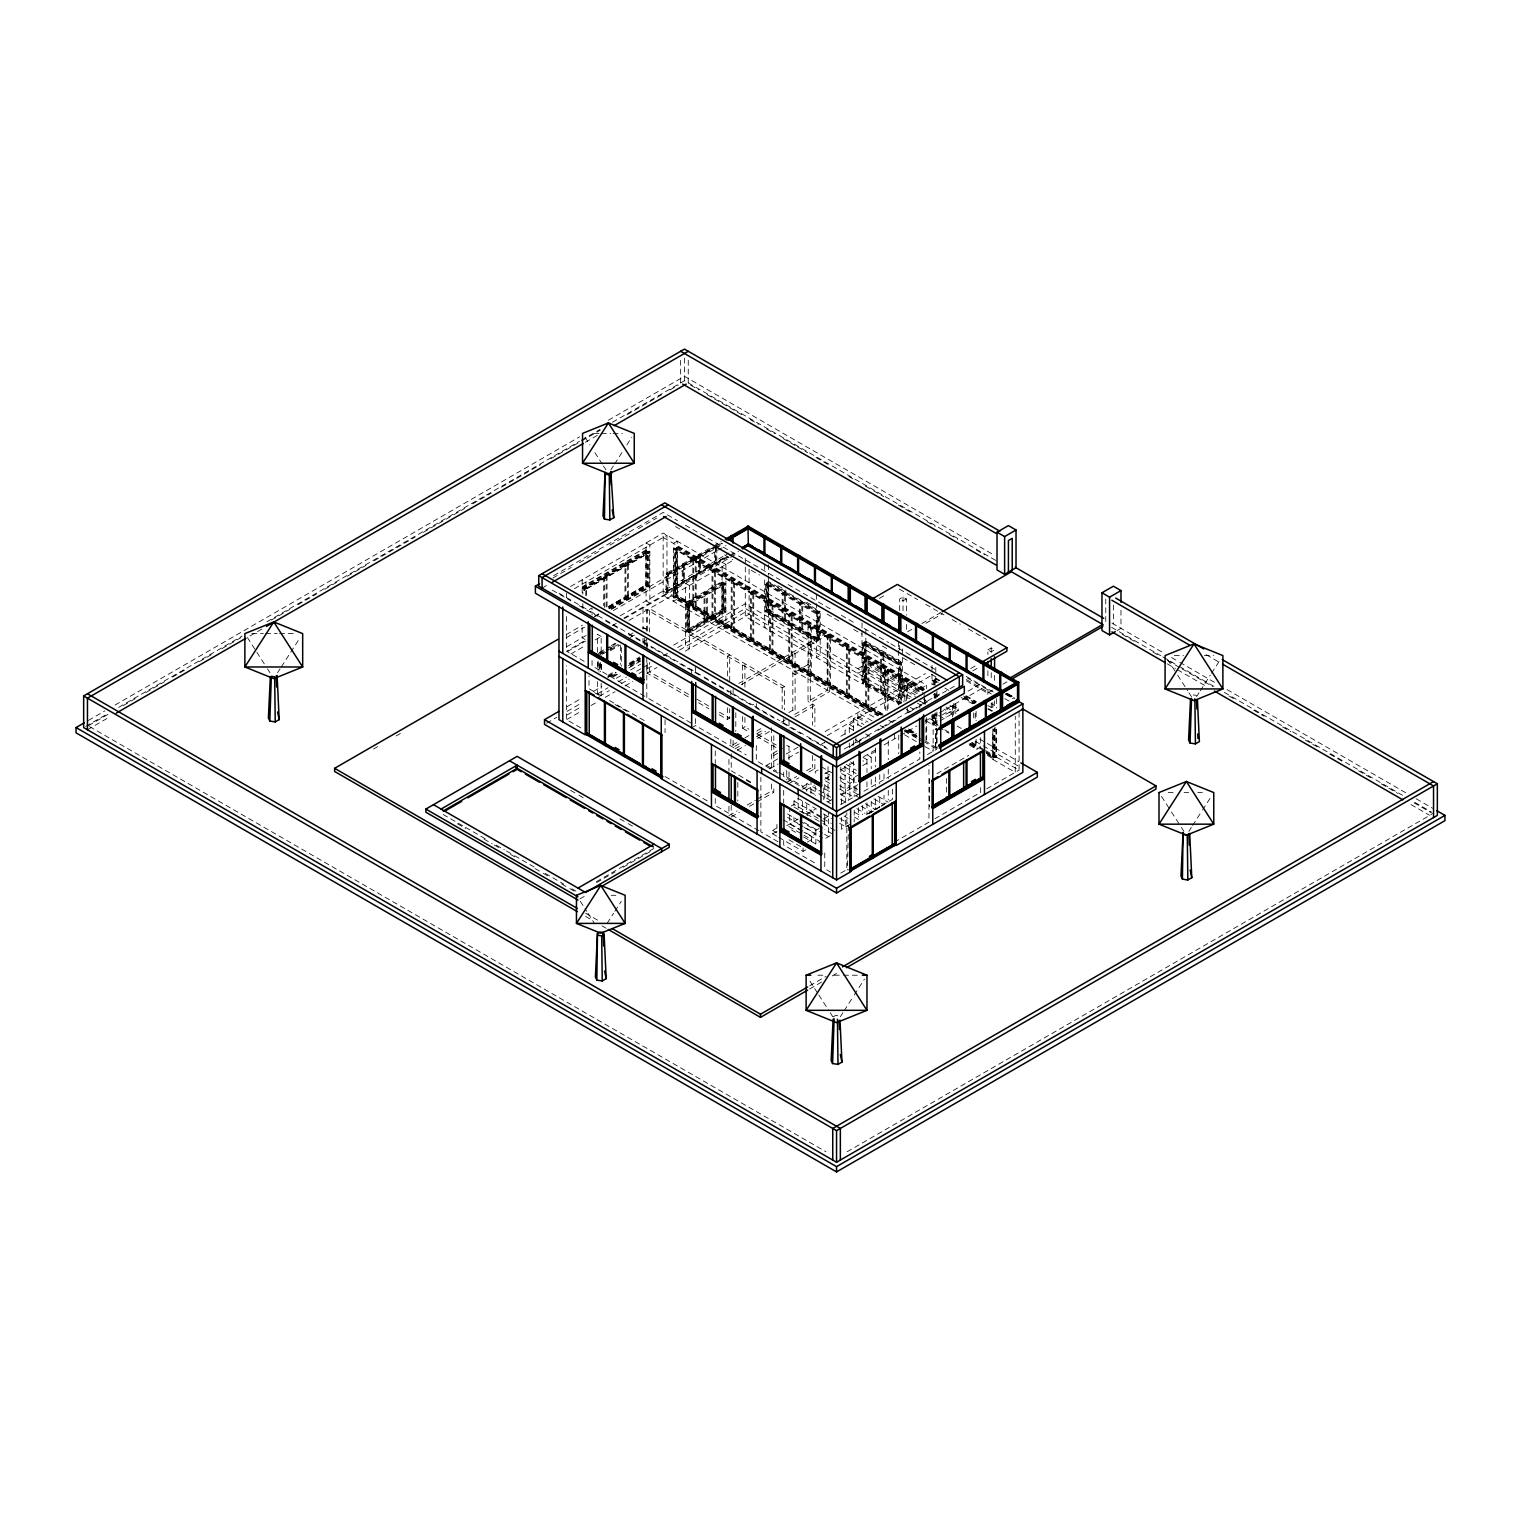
<?xml version="1.0" encoding="UTF-8"?>
<svg xmlns="http://www.w3.org/2000/svg" width="1521" height="1521" viewBox="0 0 1521 1521"><rect width="100%" height="100%" fill="white"/><g stroke="black" fill="none" stroke-linecap="round" stroke-linejoin="round"><path stroke-width="0.75" stroke-dasharray="5 3.75" d="M277.544 672.776L280.054 668.86M281.328 666.901L300.169 637.527M610.872 469.856L613.324 466.015M614.56 464.095L621.937 452.593M626.861 444.912L631.785 437.23M607.202 923.247L613.609 913.265M614.883 911.269L621.29 901.288M840.353 1016.693L842.881 1012.739M844.155 1010.762L853.034 996.939M854.289 994.962L864.441 979.163M1196.495 696.694L1199.004 692.777M1200.259 690.819L1210.317 675.153M1211.572 673.195L1220.374 659.487M1188.871 831.341L1191.361 827.462M1192.597 825.523L1201.305 811.948M1202.56 810.009L1211.267 796.434M88.389 720.441L104.835 710.953M115.102 705.022L579.615 436.831M608.4 420.214L684.45 376.314L994.81 555.507M85.708 726.373L108.352 713.311M118.638 707.379L242.086 636.101M266.783 621.842L579.52 441.28M581.573 440.101L600.092 429.416M612.431 422.287L684.45 380.706L997.89 561.667M88.389 725.726L108.942 713.843M123.315 705.554L135.654 698.424M145.94 692.492L164.439 681.807M172.653 677.073L184.992 669.943M199.365 661.635L213.758 653.327M221.99 648.592L240.489 637.907M271.308 620.112L289.808 609.427M298.04 604.674L316.539 593.989M324.753 589.254L339.145 580.946M347.358 576.193L365.858 565.508M374.09 560.774L415.195 537.046M423.408 532.293L464.513 508.565M472.746 503.812L491.245 493.127M501.512 487.195L540.563 464.646M550.849 458.715L579.615 442.098M581.687 440.919L600.187 430.234M626.899 414.815L661.844 394.642M670.058 389.889L678.29 385.136M87.458 729.757L110.082 716.695M249.995 635.93L262.353 628.8M585.376 442.288L597.715 435.158M553.644 575.641L663.156 512.425L677.491 520.695M552.979 577.961L571.288 567.409M579.406 562.713L601.784 549.784M609.921 545.088L630.264 533.358M638.383 528.662L656.692 518.091M542.084 588.114L548.187 584.596M570.565 586.517L663.156 533.053L926.669 685.191L926.669 688.709M574.368 588.703L666.959 535.259L666.959 593.209L623.895 618.077M646.729 551.42L582.847 588.304L585.281 589.692L649.163 552.826L645.817 550.887L645.817 586.003L648.25 587.41L648.25 552.294M674.107 549.309L677.453 547.37L677.453 596.555L675.02 597.962L675.02 548.777M608.799 606.328L646.729 584.425L649.163 585.832L609.237 608.894M608.115 606.993L646.045 585.091L649.847 587.277L609.921 610.339M716.353 545.811L667.263 574.158L667.263 592.601L666.046 591.897L666.046 573.455L711.087 547.446M713.121 546.286L721.22 541.59M608.799 607.392L646.729 585.49L646.729 550.355L582.847 587.239L582.847 594.274M666.502 574.425L667.719 575.128L666.502 573.189L666.502 574.425L713.121 547.503M715.136 546.343L721.22 542.826M594.54 616.328L598.609 613.99M608.761 608.134L647.357 585.851L647.357 551.781L584.387 588.133L584.387 592.677M594.806 616.499L598.875 614.142M609.027 608.286L647.623 586.003L647.623 551.933L584.653 588.285L584.653 592.829M666.997 574.71L713.596 547.788M667.225 574.843L721.962 543.244M667.719 575.128L712.303 549.385M714.338 548.206L722.437 543.529M566.154 634.637L582.543 625.169M611.233 608.78L713.691 549.461M715.745 548.282L721.886 544.727M373.558 748.997L377.645 746.64M396.087 735.993L402.228 732.438M566.154 637.793L584.596 627.146M613.286 610.586L715.745 551.439M717.779 550.26L725.973 545.526M566.706 646.71L586.155 635.474M620.093 615.872L728.901 553.055M727.456 556.61L666.654 591.726L725.422 556.914M666.997 591.042L725.764 557.104M666.046 591.897L726.011 557.237M729.491 555.45L735.556 551.933M728.369 557.142L666.502 593.038L666.502 591.631L879.803 714.794M730.403 555.983L738.503 551.286M584.216 661.35L566.572 651.178L585.965 639.98L582.163 637.774L582.163 626.196M567.048 651.768L585.585 641.063M612.202 625.701L616.29 623.344M624.485 618.61L737.552 553.34M570.85 653.973L584.996 645.798M595.11 639.961L601.175 636.462L601.175 655.779M628.953 620.435L731.696 561.097M599.35 652.433L609.275 646.71M611.252 645.569L615.225 643.269M629.124 635.265L633.078 632.964M685.591 602.658L722.095 581.573L725.897 583.779L688.709 605.51L686.275 604.103L722.779 583.018M598.057 653.973L604.008 650.551M605.985 649.391L615.91 643.668M600.035 653.897L607.982 649.315M609.959 648.155L615.91 644.733M599.597 654.867L618.153 644.467M630.359 637.432L634.428 635.075M602.468 654.239L608.419 650.798M610.415 649.657L618.344 645.075M646.121 629.048L642.775 628.154L643.687 628.686M610.415 650.722L620.321 644.98M643.003 641.729L646.805 639.542L646.805 647.585M607.982 675.305L613.933 671.864M629.124 663.365L639.714 656.977M765.367 584.425L768.713 582.505L768.713 610.605L766.28 612.012L766.28 583.912M607.982 676.351L613.933 672.909M629.808 663.764L639.714 658.023M607.716 677.225L615.853 672.529M630.074 664.316L640.246 658.441M608.001 677.377L616.119 672.681M628.325 665.647L640.512 658.593M610.415 676.712L616.366 673.271M630.245 665.247L640.17 659.525M688.709 631.5L725.213 610.434L722.779 609.027L685.591 630.759L689.393 632.945L725.897 611.879L722.095 609.674M612.393 676.617L618.344 673.176M630.245 666.312L640.17 660.57M613.077 677.016L619.028 673.575M628.953 667.852L640.854 660.97M567.048 706.657L581.402 698.367M593.684 691.275L601.879 686.541M616.214 678.271L622.374 674.716M630.569 669.981L640.816 664.069M673.594 645.151L745.29 603.761L909.824 698.747M546.571 723.216L556.819 717.304M567.048 711.391L581.402 703.12M597.791 693.652L608.02 687.739M618.267 681.826L626.462 677.092M636.71 671.179L640.816 668.822M642.851 667.643L649.011 664.088M663.346 655.798L667.434 653.441M677.682 647.528L745.29 608.495L905.698 701.105M567.048 715.003L581.193 706.828M599.35 696.352L609.275 690.629M621.176 683.747L629.124 679.165M639.029 673.442L643.003 671.141M647.052 668.803L653.136 665.304M679.507 650.075L745.29 612.088L865.829 681.693L865.829 627.584M566.82 719.528L580.965 711.353M591.061 705.516L597.126 702.018M605.149 697.398L615.054 691.675M624.979 685.952L632.926 681.37M646.805 673.347L656.939 667.491M685.344 651.102L749.093 614.294L749.093 565.109M768.485 609.674L764.683 611.879L816.397 641.729L820.199 639.542L767.801 609.027L765.367 610.434L817.081 640.284M816.169 612.716L818.602 611.309L818.602 639.409M816.397 613.628L820.199 611.442L768.485 581.573L764.683 583.779L817.081 614.294L819.515 612.887L767.801 583.018M879.309 598.38L885.336 594.901M738.845 683.442L827.424 632.299L827.424 690.249L808.031 701.447L807.974 625.53L810.408 624.123L810.313 702.759L808.031 701.447M816.169 640.816L819.515 638.877M741.126 684.754L829.706 633.611L829.706 691.561L810.313 702.759M829.591 635.208L827.158 636.615L827.158 685.781L829.591 684.393M899.672 610.529L899.672 598.913L903.018 596.993L906.364 598.913L906.364 615.168M906.364 598.913L903.018 600.852L899.672 598.913M691.675 727.779L695.477 725.593L746.184 754.872M719.186 714.699L727.418 719.452L729.7 718.121L729.7 708.767M647.186 630.968L647.186 609.902L782.174 687.834L784.456 686.522L784.456 709.927M807.974 674.716L810.408 673.309M907.581 631.766L911.649 629.409M921.84 623.534L940.168 612.944M742.628 716.524L742.628 728.236L744.91 726.905L748.864 729.186M925.909 623.287L942.202 613.876M915.262 694.85L863.928 665.228L857.844 668.727L857.844 673.48L876.096 662.947L923.323 690.211M919.292 691.751L870.012 663.289L863.928 666.806L915.262 696.447M736.829 742.552L730.841 746.012L730.841 739.054M744.834 737.932L748.826 735.613M756.831 731.012L760.823 728.692M788.829 712.531L792.821 710.231L795.103 711.543L795.103 653.593L792.821 652.262L792.821 710.231M739.111 743.864L733.122 747.324L733.122 740.366M757.116 733.483L763.105 730.004M735.023 748.864L741.107 745.347M757.325 735.993L765.443 731.297M781.034 722.304L786.737 719.015M794.684 714.414L812.594 704.071L814.876 705.402L814.876 726.468M737.305 750.176L745.423 745.499M757.591 738.465L769.759 731.449M794.989 716.885L814.876 705.402M745.29 558.226L745.29 616.48L862.027 683.88L865.829 681.693M898.303 663.631L900.736 662.243L900.736 703.691L864.232 682.606L864.232 642.223L901.649 663.821L899.215 665.228L862.711 644.144L866.057 642.204L866.057 682.606L863.624 684.013L863.624 643.611M777.231 750.842L771.527 754.131L773.809 755.443L777.611 753.256M765.728 765.824L778.03 758.732M786.205 753.998L798.487 746.906M825.104 731.544L925.433 673.613M853.585 730.422L853.585 718.615L857.844 716.144L867.978 722M769.835 768.732L778.03 763.998M788.258 758.085L798.487 752.173M827.158 735.632L931.574 675.343M849.326 732.666L849.326 724.49L853.585 722.038L861.704 726.715M820.96 744.472L824.762 742.286L824.762 746.963M932.677 681.028L936.023 679.088M663.156 537.445L922.867 687.397L926.669 685.191M987.89 649.847L991.236 647.927L994.582 649.847L991.236 651.787L987.89 649.847L987.89 654.486M840.809 736.259L845.068 733.806M898.303 704.033L901.649 702.113L865.145 681.028L862.711 682.435L899.215 703.501M596.479 881.629L654.03 848.395M596.479 882.674L614.978 872.008M623.192 867.255L651.977 850.638M970.721 668.537L976.748 665.057M972.737 670.894L978.764 667.415M579.881 898.93L585.585 895.641M728.939 815.598L737.058 810.921M747.191 805.065L755.31 800.388M757.325 799.209L771.527 791.015L773.809 792.327L773.809 785.311M786.737 782.231L796.681 776.49M806.624 770.748L812.594 767.306L814.876 768.618L814.876 759.264M844.288 749.016L940.739 693.329M849.479 746.811L869.803 735.061M877.94 730.365L896.249 719.794M908.455 712.76L926.764 702.189M934.883 697.493L957.26 684.564M731.221 816.929L739.339 812.233M749.473 806.377L773.809 792.327M789.019 783.543L798.962 777.801M808.906 772.06L814.876 768.618M818.089 769.93L815.256 771.565L815.256 776.28M802.232 786.889L808.373 783.353M824.762 773.885L830.903 770.348M968.078 691.142L980.38 684.051M802.48 789.209L806.738 786.756L816.872 792.612M806.339 789.798L814.534 785.064M824.762 779.151L830.903 775.615M841.151 769.702L855.467 761.432M863.662 756.697L875.944 749.606M884.138 744.872L898.474 736.601M900.489 735.442L916.897 725.973M925.072 721.239L937.373 714.148M939.408 712.969L984.467 686.96M875.488 751.374L871.229 753.827L871.229 768.675M942.012 714.984L946.062 712.646L946.062 717.38M793.962 805.541L793.962 800.978L798.221 798.525L816.473 809.058M862.92 757.363L866.97 759.701L871.229 757.249L867.179 754.91M946.062 714.224L952.146 710.706L952.146 713.862L943.933 709.128M935.111 721.429L932.677 722.836L936.727 725.175M939.978 720.897L958.23 710.364L958.23 708.786L952.146 712.284L945.986 708.729M926.08 720.859L931.993 724.281L935.795 722.076L935.795 712.722M791.129 806.054L793.962 804.4L824.382 821.967M992.719 690.097L988.65 692.435L988.65 690.344L966.348 677.453M1002.909 684.203L1006.978 681.864M862.711 765.595L866.97 763.143L862.92 760.785M936.023 713.767L936.023 723.007L933.59 724.414L933.59 715.174M972.775 703.12L975.208 701.713M976.121 702.246L973.687 703.653L963.097 697.531M935.567 729.053L937.697 729.243L935.567 729.053L935.567 747.495L937.697 747.686L936.176 747.324M839.991 769.17L854.194 777.364L858.452 774.892M839.801 777.383L849.935 783.239L854.194 780.786L839.991 772.592M1117.175 630.531L1120.977 628.344L1120.977 609.465M776.718 836.17L772.668 833.831L772.668 830.409L776.927 827.937M839.592 785.616L845.676 789.133L849.935 786.661L839.801 780.805M987.89 705.535L991.236 707.455L994.582 705.535L994.582 700.896M772.668 833.831L776.927 831.36L776.927 824.515M786.87 825.637L798.221 819.078M806.738 804.666L806.738 814.153L815.256 809.229M832.291 799.4L828.032 801.852L828.032 765.329M840.809 767.078L840.809 794.475L857.844 784.646M845.676 792.555L841.417 795.008L841.417 804.153M935.567 747.495L936.48 728.54M840.486 804.78L861.932 792.384M863.928 791.243L919.825 758.96L919.825 752.001M927.43 754.568L936.936 749.093L936.936 711.999M793.962 800.978L824.382 818.545L828.641 816.093M799.647 820.941L815.864 830.314L820.123 827.861M783.22 819.8L811.606 836.189L815.864 833.736L799.647 824.363M807.347 842.083L811.606 839.63L787.27 825.58M866.647 814.248L892.447 799.362L892.447 788.619M936.898 773.695L968.725 755.31M778.752 837.33L803.088 851.38L805.921 849.745M803.696 836.987L815.864 844.003L820.123 841.55L803.906 832.177M825.808 838.28L832.9 834.173L824.781 829.496M849.935 824.344L841.417 829.268L841.417 817.404M868.396 813.678L879.746 807.138L879.746 795.502M881.172 806.301L884.005 804.666L884.005 795.217M848.414 825.561L847.501 870.012M869.328 813.488L877.256 808.925M992.833 728.958L992.833 759.397L996.635 757.211L1019.07 770.158L1019.07 709.28M840.79 873.092L846.817 869.613L846.817 812.822M894.481 842.102L928.951 822.196L928.951 765.405M934.921 818.735L980.665 792.327L980.665 785.311M986.73 788.829L1019.07 770.158M809.685 985.798L826.074 976.349M809.685 988.973L821.967 981.863M832.215 975.95L838.356 972.394M833.223 1016.846L835.656 1015.439L838.984 1015.952L839.877 1017.872M847.159 1151.739L1431.489 814.381M594.293 433.39L598.989 433.39M601.346 433.39L610.758 433.39M613.096 433.39L622.507 433.39M251.821 633.611L263.38 633.611M265.681 633.611L277.24 633.611M279.56 633.611L295.739 633.611M1174.326 655.57L1183.585 655.57M1204.385 655.57L1213.644 655.57M1168.128 792.555L1174.973 792.555M1184.099 792.555L1188.662 792.555M1197.788 792.555L1202.351 792.555M611.233 895.299L615.853 895.299M817.823 975.208L824.857 975.208M834.211 975.208L841.227 975.208M843.566 975.208L857.616 975.208M1193.091 694.907L1196.419 695.42M1206.153 654.676L1220.488 662.966M1111.965 623.135L1163.356 652.813M1171.588 657.547L1177.748 661.122M1179.802 662.3L1214.747 682.473M1227.086 689.602L1405.898 792.84M1416.165 798.772L1432.611 808.259M1111.623 627.336L1160.789 655.722M1162.843 656.901L1177.178 665.171M1179.231 666.35L1214.043 686.465M1224.291 692.378L1402.514 795.274M1414.815 802.366L1431.204 811.834M690.61 385.136L698.842 389.889M707.056 394.642L742.001 414.815M750.214 419.549L758.447 424.302M766.66 429.055L774.892 433.789M783.106 438.542L795.445 445.672M797.498 446.851L807.765 452.783M815.997 457.536L830.39 465.844M848.889 476.51L852.996 478.887M865.335 486.017L871.495 489.572M873.548 490.751L883.815 496.683M898.208 504.991L912.6 513.299M926.992 521.608L935.206 526.361M949.598 534.67L957.812 539.404M976.311 550.089L984.543 554.842M1122.251 634.352L1136.643 642.661M1153.089 652.148L1159.249 655.703M1167.463 660.456L1179.802 667.567M1181.855 668.765L1212.693 686.56M1229.139 696.048L1235.299 699.603M1253.798 710.288L1264.065 716.22M1282.564 726.905L1290.797 731.658M1305.189 739.966L1317.509 747.077M1329.848 754.207L1344.241 762.496M1358.614 770.805L1370.953 777.934M1381.239 783.866L1397.685 793.354M1414.112 802.86L1432.611 813.526M1167.234 663.821L1175.429 668.556M1177.463 669.734L1206.153 686.294M1411.013 804.571L1429.455 815.218M899.424 589.121L917.676 599.654M925.776 604.331L937.944 611.366M939.978 612.526L944.028 614.883M952.146 619.56L960.264 624.237M968.364 628.934L986.616 639.466M1007.872 693.709L1014.051 697.264M1007.529 693.899L1013.708 697.455M1006.769 693.595L1014.963 698.329M1005.818 693.386L1014.051 698.139M1006.693 694.527L1012.758 698.025M1004.906 693.918L1013.138 698.671M966.215 676.408L996.635 693.975M1004.792 698.69L1009.887 701.542M966.348 679.564L991.369 694.013M966.462 680.952L988.783 693.842M685.363 525.239L779.931 579.843M788.068 584.539L833.242 610.624M841.398 615.321L855.848 623.667M864.061 628.42L888.701 642.642M890.755 643.82L913.341 656.863M915.395 658.061L935.624 669.734M991.236 703.596L994.582 705.535M675.457 526.551L681.598 530.088M724.623 554.937L732.818 559.671M751.241 570.318L759.435 575.033M777.877 585.68L786.072 590.414M806.567 602.24L812.708 605.795M827.044 614.066L839.345 621.176M853.68 629.447L861.875 634.181M882.37 646.007L888.511 649.562M902.847 657.832L917.201 666.122M931.536 674.392L937.677 677.948M939.845 680.514L935.795 678.176L931.993 680.362L936.042 682.72M966.215 695.743L976.349 701.599M988.517 708.615L992.586 710.953M939.16 680.914L935.111 678.575L935.111 685.496M965.531 696.124L975.664 701.98M987.832 709.014L991.901 711.353M963.496 696.01L975.664 703.044M938.21 682.454L934.217 680.134L934.217 684.659M964.181 697.436L974.448 703.044M936.727 682.321L932.677 679.982L932.677 684.602M944.845 688.062L948.895 690.401M961.063 697.417L972.546 703.786M864.251 643.25L899.843 663.802M924.616 689.279L677.225 546.457L673.423 548.644L923.551 693.329M933.59 694.546L937.697 696.922M952.07 705.231L958.23 708.786M923.931 689.678L676.541 546.838L676.541 596.023L883.055 715.25M950.017 705.611L958.23 710.364M676.541 547.902L923.931 690.743M922.391 690.572L675.647 548.416L675.647 596.536L881.039 715.117M919.464 689.907L674.107 548.244L674.107 597.43M945.986 707.151L952.146 710.706M917.239 692.131L870.012 664.867L876.096 661.35L876.096 662.947M917.239 693.709L870.012 666.445L870.012 663.289M725.213 584.425L721.867 582.505L721.867 610.605L724.3 612.012L724.3 583.912M923.475 699.603L927.582 701.98M923.627 703.196L919.825 701.01L919.825 708.025M911.155 697.226L863.928 669.962L863.928 665.228M917.391 703.12L922.163 705.858M938.609 715.364L944.769 718.92M957.108 726.049L961.234 728.426M979.733 739.111L1018.804 761.66M808.031 643.478L810.313 644.809M931.765 716.163L937.925 719.718M975.626 741.468L1020.876 767.592M971.615 742.495L983.783 749.53M985.817 750.69L995.951 756.545L992.605 758.485L992.605 730.745M910.204 707.303L914.14 709.585M929.882 718.673L935.795 722.076M901.649 703.158L865.145 682.073L865.145 641.691L901.649 662.757L901.649 700.782M936.023 723.007L935.111 715.535M971.615 743.56L983.783 750.575M985.817 751.754L995.951 757.61L995.951 727.551M900.109 702.987L864.517 682.435L864.517 643.098L900.109 663.65L899.843 703.139M970.436 743.598L978.44 748.218M986.426 752.819L994.411 757.439L994.411 728.122M938.21 725.308L934.217 722.988L934.217 713.976M970.17 743.75L978.155 748.37M986.159 752.971L994.145 757.591L994.145 730.536M944.845 729.852L948.895 732.19M969.181 743.902L977.3 748.579M987.433 754.435L993.517 757.952M936.727 726.22L932.677 723.882L932.677 714.642M938.761 727.399L948.895 733.255M969.181 744.948L977.3 749.644M987.433 755.5L993.517 758.998L993.517 728.958M906.402 709.508L910.338 711.771M992.833 759.397L1015.268 772.364L1015.268 716.144M666.959 572.923L668.175 573.626L668.175 592.068L666.654 590.851M666.046 573.455L667.263 574.158M883.055 714.205L676.541 594.977L674.107 596.365L878.568 714.414M909.634 729.548L915.756 733.084M881.686 713.672L677.225 595.624L673.423 597.829L877.883 715.878M908.265 729.015L916.441 733.749M909.634 730.593L915.756 734.13M881.305 714.965L675.913 596.384L675.913 548.263M908.018 730.384L916.231 735.137M907.752 730.536L915.965 735.289M906.478 730.175L916.726 736.107M924.939 740.841L937.24 747.933L937.24 749.34L924.939 742.248M888.796 720.327L892.884 722.684M905.147 729.757L921.498 739.206M663.156 591.023L878.568 715.478M904.177 730.175L917.41 737.894M904.463 731.221L920.813 740.651M873.795 717.018L663.156 595.414L663.156 533.053M904.463 734.719L920.813 744.168M924.92 746.545L933.134 751.279L933.134 714.186M872.046 720.84L857.844 712.646L857.844 725.593M880.146 725.517L884.214 727.856M857.844 717.912L865.962 722.589M853.585 718.615L863.719 724.471M784.456 686.522L649.467 608.59L649.467 631.995M686.275 630.093L689.621 632.033L689.621 603.932L687.188 602.525L687.188 630.626M849.326 724.49L855.41 728.008M865.544 733.863L869.613 736.202M853.376 730.27L849.326 727.913L845.068 730.384L845.068 735.118M855.201 739.662L859.27 742.001M643.003 627.241L646.805 629.428M558.968 593.209L588.247 610.111L592.049 607.925L592.049 614.94M590.281 611.29L752.515 704.964L756.317 702.759L756.317 707.436M754.473 706.086L779.893 720.764M783.999 723.14L828.812 749.016M850.543 761.983L854.593 764.341M552.351 590.186L570.831 600.852M579.064 605.605L597.544 616.271M605.757 621.024L620.131 629.314M628.344 634.067L652.984 648.288M655.057 649.467L677.644 662.51M679.697 663.707L702.284 676.75M704.337 677.929L728.996 692.169M731.05 693.348L753.636 706.39M755.69 707.569L774.17 718.254M782.383 722.988L800.864 733.673M809.096 738.407L827.576 749.073M846.284 764.455L856.418 770.31M844.25 766.698L856.418 773.733M601.175 636.462L597.373 634.257L597.373 653.593M878.13 796.358L888.264 802.213M786.737 745.347L789.019 746.678M821.549 766.85L831.683 772.706M857.635 789.456L853.585 787.098L853.585 761.127M873.872 798.81L884.005 804.666M825.599 772.611L831.683 776.128M688.557 694.375L649.467 671.807L649.467 662.434M696.789 699.128L709.128 706.257M719.414 712.189L729.7 718.121M756.774 733.768L782.478 748.598M857.445 794.247L849.326 789.57L849.326 763.485M871.628 802.442L879.746 807.138M688.329 696.884L647.186 673.119L647.186 661.407M698.614 702.816L708.9 708.748M742.628 728.236L748.56 731.658M756.469 736.221L778.22 748.769M825.39 777.421L831.474 780.938M859.745 798.031L855.943 795.844L855.943 782.288M825.39 780.843L831.474 784.361M839.592 789.038L853.186 796.7M865.354 803.734L875.488 809.59L875.488 797.726M840.809 794.475L848.927 799.171M861.095 806.187L871.229 812.043L871.229 800.407M825.2 785.635L831.284 789.152M825.2 789.076L831.284 792.574M840.6 799.285L846.684 802.803M856.836 808.659L864.936 813.336M816.872 789.19L806.738 783.334L806.738 791.319M818.906 790.35L831.074 797.384M854.593 812.29L860.677 815.788M818.906 793.791L831.074 800.807M766.584 765.329L776.718 771.185M778.752 772.345L803.088 786.395M644.771 696.314L592.049 665.875L592.049 656.844M648.84 698.671L691.428 723.255M777.82 773.143L756.317 760.709L756.317 744.91M814.495 794.304L783.695 776.528L783.695 769.569M826.721 801.377L830.656 803.639M854.403 817.081L858.452 819.42M844.06 816.036L848.11 818.374M839.801 818.488L847.9 823.165M846.817 825.694L850.619 827.899M823.374 813.925L831.474 818.602M839.592 823.279L845.676 826.797L845.676 815.028M821.131 817.557L810.997 811.701L810.997 806.948M823.165 818.716L831.284 823.412M806.738 814.153L812.822 817.671M814.857 818.83L820.941 822.348M822.956 823.526L835.124 830.542M601.346 695.838L589.007 688.709L589.007 675.837M609.56 700.573L644.505 720.745M731.126 770.767L752.952 783.353M793.962 807.043L808.335 815.332M594.483 692.663L600.662 696.219M615.035 704.527L627.374 711.657M746.317 780.311L752.268 783.752M799.438 810.997L807.651 815.731M804.305 822.576L822.557 833.128M824.591 834.288L828.641 836.626L828.641 812.67M787.479 813.925L797.612 819.781M787.479 817.347L797.612 823.203M802.08 826.207L793.962 821.53L793.962 814.686M804.096 827.386L822.348 837.919M801.871 831.017L789.703 823.983L789.703 810.294M791.528 829.953L795.578 832.31M772.668 830.409L776.718 832.748M788.886 839.763L801.054 846.798M580.851 727.913L566.572 719.661L566.572 665.799M665.057 776.528L709.223 802.023M758.903 830.713L715.25 805.503L715.25 798.487M777.991 841.721L760.88 831.854L760.88 777.212M814.495 862.806L783.695 845.03L783.695 837.995M826.721 869.86L830.656 872.141M570.584 790.388L576.744 793.943M578.798 795.141L584.977 798.696M619.903 818.868L626.082 822.424M628.135 823.621L634.295 827.177M443.124 814.457L463.563 826.245M465.616 827.424L486.036 839.231M496.245 845.125L504.421 849.84M506.474 851.019L512.596 854.555M514.649 855.734L537.122 868.719M545.298 873.434L563.683 884.043M571.858 888.777L575.946 891.135M457.441 823.774L465.616 828.489M484.001 839.098L492.177 843.813M494.211 844.992L500.333 848.547M510.562 854.441L514.649 856.798M535.069 868.586L541.21 872.122M543.244 873.301L549.385 876.856M561.629 883.929L567.77 887.465M569.805 888.644L575.946 892.181M585.623 913.227L597.962 920.357M585.623 916.383L591.802 919.958M602.088 925.89L606.195 928.266M89.511 726.563L825.96 1151.739M1167.596 659.487L1176.398 673.195M1177.653 675.153L1187.711 690.819M1188.966 692.777L1191.475 696.694M1161.493 796.434L1170.2 810.009M1171.455 811.948L1180.163 825.523M1181.399 827.462L1183.889 831.341M585.015 437.23L589.939 444.912M594.863 452.593L602.24 464.095M603.476 466.015L605.928 469.856M809.933 981.14L817.538 992.985M818.811 994.962L828.945 1010.762M830.219 1012.739L832.748 1016.693M580.3 901.288L586.707 911.269M587.981 913.265L594.388 923.247M247.391 637.527L266.232 666.901M267.506 668.86L270.016 672.776M1113.372 605.073L1113.372 623.952M1105.767 598.989L1105.767 623.819M996.635 698.671L996.635 708.025M996.635 729.11L996.635 757.211M995.038 727.038L995.038 757.078M994.582 675.362L994.582 682.34M992.833 702.607L992.833 711.201M991.236 647.927L991.236 652.566M991.236 672.662L991.236 680.4M991.236 702.816L991.236 707.455M987.89 670.723L987.89 677.701M987.89 689.298L987.89 696.257M980.665 737.685L980.665 747.838M976.121 711.486L976.121 720.745M976.121 739.225L976.121 746.165L973.687 747.572L973.687 740.632M975.208 713.273L975.208 720.213M975.208 741.012L975.208 745.632L972.775 747.039L972.775 742.419M973.687 712.893L973.687 719.832M955.853 704.413L955.853 713.653M954.941 703.881L954.941 713.121M953.42 703.501L953.42 715.06M952.507 705.288L952.507 716.847M946.423 778.353L946.423 794.742M936.936 691.123L936.936 698.082M936.784 729.757L936.784 748.199M936.023 692.968L936.023 697.588M935.795 667.434L935.795 673.879M935.795 677.586L935.795 682.264M935.795 693.975L935.795 698.671M934.483 679.982L934.483 684.488M934.483 693.519L934.483 698.025M934.483 713.805L934.483 722.836M934.217 693.671L934.217 698.177M933.59 680.495L933.59 685.115M931.993 665.342L931.993 684.469M931.993 714.908L931.993 724.281M929.635 778.676L929.635 806.776M926.669 717.646L926.669 743.161M925.985 718.958L925.985 740.043M925.072 699.698L925.072 704.394M924.445 698.614L924.445 703.215M924.179 694.203L924.179 703.367M922.867 687.397L922.867 690.914M907.257 698.785L907.257 680.039L904.824 681.446L904.824 702.531M907.257 708.14L907.257 712.836M906.364 624.447L906.364 631.405M906.345 700.592L906.345 679.526L903.911 680.933L903.911 701.999M903.018 596.993L903.018 610.91M902.333 648.897L902.333 700.42M899.672 645.322L899.672 649.961M898.759 735.023L898.759 753.77M898.531 641.729L898.531 704.964M894.348 733.711L894.348 738.978M888.264 740.803L888.264 759.701M888.264 769.151L888.264 778.6M888.264 790.407L888.264 799.856M888.074 708.786L888.074 668.974L885.64 670.381L885.64 710.193M887.161 710.592L887.161 668.441L884.728 669.848L884.728 711.999M884.005 773.961L884.005 781.433M879.746 774.588L879.746 783.885M875.488 747.933L875.488 766.907M875.488 776.984L875.488 786.3M871.229 779.436L871.229 786.927M866.97 759.701L866.97 772.478M866.97 781.813L866.97 789.399M866.97 802.822L866.97 814.515M862.711 805.293L862.711 814.686M862.027 622.945L862.027 683.88M859.745 740.081L859.745 747.115M858.452 807.708L858.452 817.138M855.943 737.894L855.943 742.514M854.194 777.364L854.194 796.776M854.194 810.161L854.194 821.891M853.585 740.632L853.585 745.271M849.935 783.239L849.935 799.228M849.326 743.085L849.326 747.743M845.676 789.133L845.676 803.259M845.068 765.938L845.068 792.023M824.762 784.437L824.762 800.236M824.762 814.096L824.762 824.819M824.762 852.92L824.762 868.738M824.382 818.545L824.382 825.39M823.774 787.916L823.774 799.761M820.199 613.191L820.199 655.342L816.397 657.547L816.397 603.685M817.709 612.868L817.709 639.923L766.907 610.586L766.907 583.551L817.975 612.716L817.975 639.771L767.173 610.434L767.173 583.38M816.397 594.312L816.397 601.327M815.864 830.314L815.864 844.003M815.256 786.414L815.256 795.54M812.594 704.071L812.594 725.156M812.594 755.595L812.594 767.306M811.606 836.189L811.606 842.368M810.997 779.722L810.997 793.43M803.088 847.958L803.088 851.38M802.48 801.358L802.48 812.252M798.221 795.103L798.221 808.183M789.019 720.327L789.019 729.11M789.019 746.089L789.019 760.139M789.019 771.85L789.019 781.205M786.737 770.52L786.737 779.893M783.695 718.558L783.695 725.517M783.695 790.388L783.695 802.879M782.174 687.834L782.174 708.9M773.809 735.689L773.809 771.261M771.527 727.779L771.527 769.93M771.527 783.999L771.527 791.015M768.485 564.595L768.485 575.147M768.485 576.307L768.485 625.492L764.683 627.679L764.683 579.482M764.683 564.462L764.683 571.478M744.91 687.093L744.91 663.688L742.628 665L742.628 684.754M744.91 717.551L744.91 726.905M737.837 782.459L737.837 801.187M735.803 712.779L735.803 731.525M733.122 689.374L733.122 694.013M731.221 753.694L731.221 770.082M731.221 805.217L731.221 814.572M730.841 690.363L730.841 695.002M729.7 681.256L729.7 654.905L727.418 656.216L727.418 680.362M728.939 759.397L728.939 771.109M728.939 806.244L728.939 813.26M727.418 707.74L727.418 719.452M723.407 583.38L723.407 610.434L687.815 630.987L687.815 603.932L723.673 583.551L723.673 610.586L688.081 631.139L688.081 604.084M716.809 547.845L716.809 563.987M715.897 546.077L715.897 564.519L714.68 563.816L714.68 549.975M715.592 547.142L715.592 563.283M715.25 750.861L715.25 763.352M696.181 558.188L696.181 607.373L693.747 608.761L693.747 559.595M695.477 672.263L695.477 667.643L691.675 669.829L691.675 676.864M695.477 718.634L695.477 725.593M695.268 557.656L695.268 606.841L692.835 608.248L692.835 559.063M688.253 360.325L688.253 382.893M684.45 358.119L684.45 381.581M680.648 360.325L680.648 382.893M665.057 719.737L665.057 732.628M649.163 586.897L649.163 551.762L585.281 588.646L585.281 593.323M647.186 642.68L647.186 647.357M646.805 631.196L646.805 610.111L643.003 607.925L643.003 628.991M646.805 657.528L646.805 697.493M646.121 640.759L646.121 645.436M644.581 640.474L644.581 644.98M644.315 638.06L644.315 642.565M643.003 638.364L643.003 643.041M621.329 647.566L621.329 666.312M620.416 645.76L620.416 664.487M607.031 606.537L607.031 576.098L604.598 574.691L604.598 607.468M606.119 607.05L606.119 576.611L603.685 575.204L603.685 605.662M601.403 664.221L601.403 671.255M601.175 664.563L601.175 671.579M601.175 683.29L601.175 695.173M600.491 662.415L600.491 671.788M599.863 664.05L599.863 670.799M599.597 663.878L599.597 670.647M598.97 662.814L598.97 672.187M598.057 661.008L598.057 670.381M597.373 662.376L597.373 669.392M597.373 681.693L597.373 692.987M586.193 595.148L586.193 588.114L583.76 586.707L583.76 593.741M585.965 595.928L585.965 582.011L582.163 579.824L582.163 593.722M582.847 603.628L582.847 608.324M566.572 593.209L566.572 597.848M566.572 616.404L566.572 651.178M646.045 549.956L582.163 586.84L585.965 589.045L649.847 552.161L646.045 549.956M677.225 541.191L673.423 543.377L673.423 601.327L677.225 599.141L677.225 541.191M714.452 568.74L712.018 570.147L712.018 619.313L714.452 617.925L714.452 568.74M715.364 569.272L712.931 570.679L712.931 619.846L715.364 618.439L715.364 569.272M722.779 581.973L686.275 603.057L686.275 631.158L722.779 610.073L722.779 581.973M725.213 583.38L688.709 604.445L688.709 632.546L725.213 611.48L725.213 583.38M733.654 579.824L731.221 581.231L731.221 630.397L733.654 628.991L733.654 579.824M734.567 580.338L732.133 581.744L732.133 630.93L734.567 629.523L734.567 580.338M752.838 590.889L750.404 592.296L750.404 641.482L752.838 640.075L752.838 590.889M753.751 591.422L751.317 592.829L751.317 641.995L753.751 640.607L753.751 591.422M784.589 591.669L782.155 593.076L782.155 621.176L784.589 619.769L784.589 591.669M785.501 592.182L783.068 593.589L783.068 621.69L785.501 620.283L785.501 592.182M772.022 601.974L769.588 603.381L769.588 652.547L772.022 651.159L772.022 601.974M772.934 602.506L770.501 603.913L770.501 653.079L772.934 651.672L772.934 602.506M801.814 601.613L799.381 603.019L799.381 631.12L801.814 629.713L801.814 601.613M802.727 602.145L800.293 603.552L800.293 631.652L802.727 630.245L802.727 602.145M791.205 613.058L788.772 614.465L788.772 663.631L791.205 662.224L791.205 613.058M792.118 613.571L789.684 614.978L789.684 664.164L792.118 662.757L792.118 613.571M811.32 624.656L808.887 626.063L808.887 675.229L811.32 673.841L811.32 624.656M830.504 635.74L828.07 637.147L828.07 686.313L830.504 684.906L830.504 635.74M808.031 664.563L792.821 673.347L795.103 674.659L810.313 665.875L808.031 664.563M848.775 646.292L846.341 647.699L846.341 696.865L848.775 695.458L848.775 646.292M849.688 646.805L847.254 648.212L847.254 697.398L849.688 695.991L849.688 646.805M865.829 641.292L862.027 643.478L898.531 664.563L902.333 662.376L865.829 641.292M867.959 657.357L865.525 658.764L865.525 707.949L867.959 706.543L867.959 657.357M868.871 657.89L866.438 659.296L866.438 708.482L868.871 707.075L868.871 657.89M882.941 651.958L880.507 653.365L880.507 693.766L882.941 692.359L882.941 651.958M883.853 652.49L881.42 653.897L881.42 694.279L883.853 692.892L883.853 652.49M819.515 611.822L767.801 581.973L767.801 610.073L819.515 639.923L819.515 611.822M817.081 613.229L765.367 583.38L765.367 611.48L817.081 641.33L817.081 613.229M899.215 664.164L862.711 643.098L862.711 683.48L899.215 704.565L899.215 664.164M725.897 564.462L722.095 562.257L722.095 625.492L725.897 627.679L725.897 564.462M700.611 554.899L699.394 554.214L699.394 572.637L700.611 573.341L700.611 554.899M699.698 555.431L698.481 554.728L698.481 573.17L699.698 573.873L699.698 555.431M684.393 564.272L683.176 563.569L683.176 582.011L684.393 582.714L684.393 564.272M649.847 545.126L646.045 542.94L646.045 600.89L649.847 603.096L649.847 545.126M683.48 564.804L682.264 564.101L682.264 582.543L683.48 583.246L683.48 564.804M707.417 593.646L704.984 592.239L704.984 620.34L707.417 621.747L707.417 593.646M706.505 594.179L704.071 592.772L704.071 620.872L706.505 622.279L706.505 594.179M689.393 585.528L685.591 583.342L685.591 646.558L689.393 648.764L689.393 585.528M937.24 729.51L936.023 728.806L937.24 730.726L937.24 729.51M628.325 563.797L625.892 562.39L625.892 597.525L628.325 598.913L628.325 563.797M627.413 564.329L624.979 562.922L624.979 598.038L627.413 599.445L627.413 564.329"/><path stroke-width="1.5" d="M269.825 721.068L271.346 676.294L274.674 676.807L275.225 721.905L269.825 721.068L268.38 717.95L270.339 676.655M604.445 519.098L605.073 472.404L603 515.98L604.445 519.098L609.845 519.935L613.8 517.653L610.834 471.51L611.309 485.085M596.84 980.132L597.468 933.419L599.901 932.012L603.229 932.525L604.122 934.445L606.195 978.668L602.24 980.95L596.84 980.132L595.395 976.995L597.468 933.419M839.991 1020.192L841.95 1062.095L837.995 1064.377L832.595 1063.54L834.116 1018.766M1182.425 879.138L1183.053 832.424L1180.98 876.02L1182.425 879.138L1187.825 879.975L1191.78 877.693L1189.707 833.451L1187.274 834.858L1183.946 834.345M1197.426 699.679L1199.385 741.583L1195.43 743.864L1190.03 743.028L1191.551 698.234M833.109 1019.127L831.15 1060.422L832.595 1063.54M1190.544 698.614L1188.585 739.909L1190.03 743.028M1222.238 659.582L1437.345 783.771L1437.345 815.389L836.55 1162.253L83.655 727.57L83.655 695.953L684.45 349.089L999.924 531.228M688.253 351.294L87.458 698.158L87.458 729.757M1436.737 810.636L1444.95 815.389L1444.95 820.656L836.55 1171.911L76.05 732.837L76.05 727.57L84.263 722.817M116.261 713.14L245.889 638.307M266.46 626.424L583.323 443.486M614.18 425.671L686.199 384.091M605.966 474.305L609.294 474.818L611.727 473.43M275.225 721.905L279.18 719.623L277.107 675.4M538.738 575.641L664.829 502.843L962.641 674.792L962.641 685.325L836.55 758.123L538.738 586.193L538.738 575.641L836.55 747.591L962.641 674.792M668.175 504.782L542.084 577.581L542.084 588.114M535.392 586.193L836.55 760.063L964.314 686.294L964.314 693.329L836.55 767.078L535.392 593.209L535.392 586.193L539.442 583.836M552.256 582.239L666.141 516.494M725.27 539.252L748.332 526.114M747.572 527.084L748.788 526.38L748.788 528.319L728.521 540.012M727.304 539.309L731.354 536.97M735.404 534.631L739.472 532.293M749.245 526.646L748.028 527.35L748.332 545.792M726.487 539.955L749.245 526.817M727.799 539.594L748.066 527.901M728.027 539.746L748.294 528.034M577.391 911.649L334.62 771.47L334.62 768.314L557.96 639.371M741.982 547.75L748.066 544.233M742.229 547.883L748.636 544.043L752.743 546.419M742.552 548.073L748.636 544.556M748.636 544.917L747.724 545.45L747.724 544.043L1003.176 691.656M742.552 548.948L749.245 545.088M765.177 535.848L763.96 536.552L763.96 554.994L765.177 554.29M766.09 536.381L764.873 537.084L764.873 555.526L766.09 554.823M782.022 545.583L780.805 546.267L780.805 564.709L782.022 564.006M782.935 546.096L781.718 546.8L781.718 565.242L782.935 564.538M798.867 555.298L797.65 556.002L797.65 574.444L798.867 573.74M799.78 555.83L798.563 556.534L798.563 574.976L799.78 574.273M1020.876 762.858L1037.322 772.364L1037.322 777.098L836.55 893.017L544.518 724.414L544.518 719.661L558.853 711.391M815.712 565.032L814.495 565.736L814.495 584.159L815.712 583.475M816.625 565.546L815.408 566.249L815.408 584.691L816.625 583.988M577.98 900.033L425.88 812.214L425.88 809.058L517.14 756.374L669.24 844.193L669.24 847.349L602.031 886.154M832.557 574.748L831.341 575.451L831.341 593.893L832.557 593.19M833.47 575.28L832.253 575.984L832.253 594.426L833.47 593.722M441.09 809.058L517.14 765.158L517.14 768.314L443.143 811.035M445.197 810.902L461.643 801.415M467.803 797.841L508.927 774.113M513.033 771.736L517.14 769.379L521.228 771.736M849.402 584.482L848.186 585.186L848.186 603.628L849.402 602.924M866.248 594.198L865.031 594.901L865.031 613.343L866.248 612.64M873.263 598.361L897.39 584.425L1006.902 647.661L1006.902 651.178L984.79 663.936M997.015 532.179L1008.423 525.601L1016.028 529.992L1016.028 567.751L1004.62 574.33L997.015 569.938L997.015 532.179L1004.62 536.571L1016.028 529.992M883.093 603.932L881.876 604.636L881.876 623.078L883.093 622.374M899.938 613.647L898.721 614.351L898.721 632.793L899.938 632.09M645.817 766.204L643.383 767.611L643.383 723.711M916.783 623.382L915.566 624.085L915.566 642.527L916.783 641.824M917.695 623.895L916.479 624.599L916.479 643.041L917.695 642.337M942.202 611.765L1011.465 571.782L1102.725 624.485L1102.725 626.576L1011.066 679.507M735.803 733.863L733.369 735.27L733.369 707.17M933.628 633.097L932.411 633.801L932.411 652.243L933.628 651.539M934.54 633.63L933.324 634.333L933.324 652.775L934.54 652.072M950.473 642.832L949.256 643.535L949.256 661.977L950.473 661.274M951.385 643.364L950.169 644.048L950.169 662.491L951.385 661.787M967.318 652.547L966.101 653.25L966.101 671.693L967.318 670.989M968.231 653.079L967.014 653.783L967.014 672.225L968.231 671.522M577.98 888.093L654.03 844.193M959.295 672.852L833.204 745.651L833.204 756.203M980.779 662.738L1006.902 647.661M1115.273 631.633L1109.57 634.922L1101.965 630.531L1101.965 592.772L1113.372 586.193L1120.977 590.585L1120.977 602.373M669.24 844.193L585.585 892.485L433.485 804.666M984.163 662.281L982.946 662.985L982.946 681.427L984.163 680.724M985.076 662.814L983.859 663.517L983.859 681.94L985.076 681.256M1101.965 592.772L1109.57 597.164L1120.977 590.585M1001.008 671.997L999.791 672.7L999.791 691.142L1001.008 690.439M1001.921 672.529L1000.704 673.233L1000.704 691.675M1011.066 677.396L1102.725 624.485M940.073 726.449L1017.549 681.731M1016.636 682.435L1017.853 681.731M1018.31 681.997L1017.093 683.918L747.572 528.319L747.572 526.38L748.788 527.084M939.275 728.331L1018.766 682.264L1018.766 700.877L1017.549 700.173M938.533 729.129L1017.587 683.499M938.78 729.281L1017.815 683.651M939.275 729.567L1018.31 683.918L1017.093 681.997M910.528 748.256L914.52 745.955M860.202 779.094L921.137 743.902M860.468 779.246L921.403 744.073M859.061 780.786L922.943 743.902M859.745 782.231L923.627 745.347M598.361 935.339L601.689 935.852L604.122 934.445M940.225 744.111L954.408 735.917M960.492 732.4L966.576 728.901M970.626 726.563L974.676 724.224M978.744 721.886L984.809 718.368M988.878 716.03L994.943 712.512M1007.111 705.497L1013.195 701.98M938.533 745.48L1018.157 699.641L1018.157 701.048L1017.245 700.516M938.78 745.613L1017.815 699.983M939.122 745.803L1018.157 700.173M939.294 748.161L1019.07 702.094L1019.07 700.706L939.294 746.754L1018.766 700.706L1017.245 699.641M896.249 782.231L896.249 845.467L1022.873 772.364L1022.873 703.862L836.55 811.434L558.968 651.178M1022.873 709.128L836.55 816.701L558.968 656.445M869.765 816.055L849.935 827.5L849.935 871.419L895.565 845.068L895.565 801.149L873.738 813.754M934.065 778.942L938.039 776.642M942.012 774.341L983.783 750.233L983.783 778.334L932.069 808.183L932.069 780.083L932.981 779.551L932.981 807.651M849.935 828.565L896.249 801.548M932.069 781.129L984.467 750.614M971.406 781.604L975.379 779.303M933.21 805.446L981.977 777.288M933.476 805.598L982.243 777.44M932.069 807.138L983.783 777.269M932.753 808.583L984.467 778.714M869.328 856.342L873.301 854.061M849.041 869.841L893.759 844.022M851.342 868.814L894.025 844.174M849.935 870.354L895.565 844.003M661.255 715.497L661.255 778.714L836.55 879.937L850.619 871.799L850.619 808.583M544.518 719.661L836.55 888.264L1037.322 772.364M612.374 928.666L760.5 1014.203L807.632 986.996M842.463 966.881L1155.96 785.882L1155.96 789.038L846.551 967.679M608.248 929.464L760.5 1017.359L807.632 990.152M1433.543 781.566L832.748 1128.449L832.748 1160.048M83.655 695.953L836.55 1130.635L1437.345 783.771M76.05 727.57L836.55 1166.645L1444.95 815.389M806.13 975.208L836.55 962.907L866.97 975.208L866.97 1010.324L836.55 1022.625L806.13 1010.324L806.13 975.208L810.807 975.208M862.293 975.208L866.97 975.208M1115.711 598.076L1203.814 648.935M680.648 351.294L996.122 533.434M1111.908 600.282L1189.764 645.227M1222.542 664.145L1433.543 785.958L1433.543 817.576M1015.363 567.371L1103.752 618.401M682.701 384.091L996.122 565.052M1111.908 631.88L1165.181 662.643M1214.347 691.028L1402.818 799.837M748.028 526.114L1018.766 682.435M747.115 526.646L748.332 527.35M748.788 527.616L761.127 534.746M767.306 538.301L771.413 540.677M775.539 543.054L779.646 545.431M785.825 549.005L789.931 551.382M794.057 553.739L798.164 556.116M804.343 559.69L808.45 562.067M812.575 564.443L818.735 567.998M822.861 570.375L826.968 572.752M833.147 576.326L837.253 578.683M841.379 581.06L855.772 589.388M859.897 591.764L874.29 600.073M878.397 602.449L884.576 606.004M888.701 608.381L894.861 611.955M898.987 614.332L903.094 616.708M907.2 619.085L913.38 622.64M917.505 625.017L929.844 632.147M936.004 635.702L958.648 648.783M962.755 651.159L966.881 653.536M973.041 657.091L977.166 659.468M983.327 663.023L987.452 665.399M991.559 667.776L995.685 670.153M1001.845 673.727L1005.97 676.104M1010.077 678.48L1014.203 680.838M1016.636 682.264L1017.853 682.967L1017.853 701.409L1016.636 700.706M747.115 526.817L1017.549 682.967L1017.549 701.409M748.066 528.034L947.868 643.117M951.747 645.626L1015.762 682.321M758.922 549.975L765.101 553.549M787.726 566.611L793.905 570.166M808.297 578.493L812.423 580.851M816.53 583.227L822.709 586.802M826.816 589.178L832.995 592.734M837.101 595.11L841.227 597.487M845.334 599.863L851.513 603.438M855.62 605.795L861.799 609.37M865.905 611.746L880.317 620.055M884.423 622.431L890.603 626.006M894.709 628.382L898.835 630.759M902.942 633.116L919.406 642.623M925.567 646.197L939.978 654.505M946.157 658.061L952.317 661.635M956.443 664.012L968.782 671.141M974.961 674.697L981.121 678.271M993.46 685.382L997.586 687.758M748.294 544.233L1003.423 691.523M731.81 535.487L733.027 536.191L733.027 543.111M747.724 544.556L1002.833 691.865M747.724 544.917L748.636 545.45L748.636 544.043M1018.823 701.523L1022.873 703.862M730.898 536.019L732.114 536.704L732.114 541.324M747.115 545.088L1001.636 692.321L1001.636 710.763L1000.419 710.06L1000.419 691.618M1022.226 708.672L1155.96 785.882M661.483 504.782L959.295 676.731L959.295 687.264M985.114 700.459L986.33 701.162L986.33 719.604L985.114 718.901M984.201 700.972L985.418 701.675L985.418 720.117L984.201 719.414M663.536 516.513L946.975 680.153M968.915 709.813L970.132 710.516L970.132 728.958L968.915 728.255M968.002 710.345L969.219 711.048L969.219 729.491L968.002 728.787M952.697 719.167L953.914 719.87L953.914 738.312M946.423 797.08L948.857 798.487L948.857 770.387M542.084 573.721L839.896 745.651L839.896 756.203M613.666 662.3L617.735 664.639M631.918 672.833L635.987 675.172M640.037 677.51L644.086 679.849M719.129 723.178L723.178 725.517M737.381 733.711L741.43 736.05M783.011 760.063L789.171 763.618M590.737 650.836L642.584 680.762M694.165 710.535L710.155 719.775M714.148 722.076L752.096 743.978M782.383 761.47L820.541 783.505M590.471 650.988L642.318 680.914M693.899 710.706L751.83 744.149M782.117 761.641L820.256 783.657M588.931 650.817L643.687 682.435M692.359 710.535L753.199 745.651M780.577 761.47L821.644 785.178M588.247 652.262L643.003 683.88M691.675 711.98L752.515 747.115M779.893 762.915L820.96 786.623M587.943 691.694L594.103 695.249M598.228 697.626L622.888 711.866M626.994 714.243L659.886 733.236M714.11 764.55L757.762 789.741L757.762 817.842L712.132 791.49L712.132 763.39M782.631 804.096L819.591 825.447M585.205 690.914L661.939 735.48M711.448 763.789L757.762 790.787M779.893 803.316L821.644 827.671M714.566 789.038L720.517 792.479M783.011 828.565L789.171 832.12M713.938 790.445L758.656 816.264M782.383 829.972L820.541 851.988M713.672 790.616L758.39 816.435M782.117 830.124L820.256 852.159M712.132 790.445L757.762 816.796M780.577 829.953L821.644 853.661M711.448 791.89L757.078 818.241M779.893 831.417L820.96 855.125M615.035 747.381L619.161 749.758M652.034 768.751L656.159 771.128M587.695 733.369L640.493 763.865M644.562 766.204L662.833 776.756M587.429 733.54L640.227 764.017M644.296 766.356L662.567 776.908M585.889 733.369L661.939 777.269M509.535 760.766L661.635 848.585L661.635 851.741M515.695 767.478L653.422 846.988M525.315 774.094L539.613 782.345M543.7 784.703L566.173 797.688M570.261 800.046L584.558 808.297M588.646 810.655L592.734 813.013M596.821 815.37L602.943 818.906M607.031 821.264L611.119 823.621M615.206 825.998L621.348 829.534M625.435 831.892L639.733 840.143M643.82 842.501L649.942 846.037M425.88 809.058L577.98 896.877M334.62 768.314L577.391 908.474M87.458 693.766L840.353 1128.449L840.353 1160.048M1191.78 877.693L1190.183 870.05M613.8 517.653L612.202 510.01M841.95 1062.095L840.353 1054.452M606.195 978.668L604.598 971.025M279.18 719.623L277.583 711.98M1196.571 699.964L1196.894 709.014M1197.788 733.921L1197.94 738.465M1188.89 833.812L1189.289 845.125M839.136 1020.477L839.459 1029.546M603.229 932.525L603.704 946.119M276.29 675.742L276.689 687.055M1194.879 698.747L1195.43 743.864M1187.274 834.858L1187.825 879.975M837.444 1019.279L837.995 1064.377M609.294 474.818L609.845 519.935M601.689 935.852L602.24 980.95M1109.57 597.164L1109.57 634.922M1012.226 569.938L1012.226 538.339L1008.423 540.525L1008.423 572.143M1004.62 536.571L1004.62 574.33M1002.548 691.789L1002.548 710.231M994.582 656.806L994.582 670.723M991.236 658.745L991.236 668.023M987.89 661.445L987.89 666.084M984.467 731.297L984.467 794.532M982.87 750.747L982.87 778.847L980.437 777.44L980.437 751.697M966.995 759.911L966.995 788.011M966.082 760.443L966.082 788.543M963.649 761.375L963.649 787.137M949.769 769.873L949.769 797.974M940.739 707.227L940.739 751.279M932.753 761.165L932.753 824.382M923.627 714.794L923.627 761.165M922.943 716.847L922.943 744.948L859.061 781.832L859.061 751.393M922.03 717.38L922.03 745.48M919.597 718.311L919.597 744.073M902.105 728.882L902.105 756.983M901.192 727.076L901.192 757.515M894.652 801.681L894.652 845.6L892.219 844.193L892.219 802.594M880.811 738.845L880.811 769.284M879.899 739.358L879.899 769.816M873.206 814.058L873.206 857.977M872.294 814.591L872.294 858.509M859.973 753.218L859.973 781.319M859.745 751.678L859.745 798.031M850.847 826.968L850.847 870.887M836.55 747.591L836.55 758.123M836.55 760.063L836.55 879.937M836.55 888.264L836.55 893.017M836.55 1130.635L836.55 1162.253M836.55 1166.645L836.55 1171.911M832.748 765.196L832.748 809.229M832.748 814.495L832.748 877.731M821.644 755.785L821.644 786.224L780.577 762.515L780.577 734.415M820.96 756.07L820.96 802.423M820.96 807.708L820.96 870.925M820.732 757.591L820.732 785.711M820.732 854.194L820.732 826.093L821.644 826.625L821.644 854.726L780.577 831.017L780.577 802.917M801.567 746.545L801.567 774.645M801.567 815.028L801.567 843.128M800.654 743.674L800.654 774.113M800.654 814.495L800.654 842.615M798.145 789.266L798.145 794.532M783.923 735.879L783.923 761.641L781.49 763.048L781.49 734.947M783.923 804.381L783.923 830.143L781.49 831.55L781.49 803.449M779.893 734.681L779.893 778.714M779.893 783.98L779.893 847.216M761.641 768.181L761.641 773.448M760.5 1014.203L760.5 1017.359M757.078 770.824L757.078 834.04M756.85 789.209L756.85 817.309M753.199 716.277L753.199 746.716L692.359 711.581L692.359 683.48M752.515 716.543L752.515 762.915M752.287 718.083L752.287 746.184M735.404 776.832L735.404 804.932M734.491 776.299L734.491 804.4M732.457 706.638L732.457 734.738M731.221 774.778L731.221 802.879M728.939 773.448L728.939 799.209M715.535 696.39L715.535 722.152L713.102 723.559L713.102 695.458M715.478 764.854L715.478 790.616L713.045 792.023L713.045 763.922M712.189 694.926L712.189 723.026M711.448 744.472L711.448 807.708M695.705 682.606L695.705 710.706L693.272 712.113L693.272 684.013M691.675 681.427L691.675 727.779M661.027 777.801L661.027 733.883L661.939 734.415L661.939 778.334L585.889 734.415L585.889 690.515M643.687 655.38L643.687 683.48L588.931 651.882L588.931 623.781M643.003 655.646L643.003 699.679M642.775 654.867L642.775 682.967M642.47 723.178L642.47 767.078M625.892 645.113L625.892 673.214M624.979 644.581L624.979 672.681M624.37 712.722L624.37 756.64M623.458 712.208L623.458 756.108M607.64 634.58L607.64 662.681M606.727 634.048L606.727 662.148M605.358 701.751L605.358 745.651M604.445 701.219L604.445 745.138M592.277 625.226L592.277 650.988L589.844 652.395L589.844 624.294M589.235 691.941L589.235 733.54M588.247 621.709L588.247 668.08M586.802 691.047L586.802 734.947M585.205 671.579L585.205 734.814L558.968 719.661L558.968 607.126M562.77 606.993L562.77 653.365M562.77 658.631L562.77 721.867M576.459 895.299L576.459 923.399L600.795 933.229L625.131 923.399L625.131 895.299L600.795 885.45L576.459 895.299M1159.002 792.555L1159.002 824.173L1186.38 835.238L1213.758 824.173L1213.758 792.555L1186.38 781.49L1159.002 792.555M273.78 621.937L244.881 666.978L273.78 678.651L302.679 666.978L302.679 633.611L273.78 621.937L244.881 633.611L244.881 666.978L302.679 666.978L273.78 621.937M608.4 422.933L582.543 463.24L608.4 473.696L634.257 463.24L634.257 433.39L608.4 422.933L582.543 433.39L582.543 463.24L634.257 463.24L608.4 422.933M600.795 885.45L576.459 923.399L625.131 923.399L600.795 885.45M836.55 962.907L806.13 1010.324L866.97 1010.324L836.55 962.907M1193.985 643.877L1165.086 688.937L1193.985 700.611L1222.884 688.937L1222.884 655.57L1193.985 643.877L1165.086 655.57L1165.086 688.937L1222.884 688.937L1193.985 643.877M1186.38 781.49L1159.002 824.173L1213.758 824.173L1186.38 781.49M850.315 584.996L849.098 585.699L849.098 604.141L850.315 603.438L850.315 584.996M867.16 594.73L865.943 595.433L865.943 613.876L867.16 613.172L867.16 594.73M884.005 604.445L882.788 605.149L882.788 623.591L884.005 622.888L884.005 604.445M900.85 614.18L899.633 614.883L899.633 633.325L900.85 632.622L900.85 614.18M953.002 720.403L951.785 719.699L951.785 738.141L953.002 738.845L953.002 720.403"/></g></svg>
